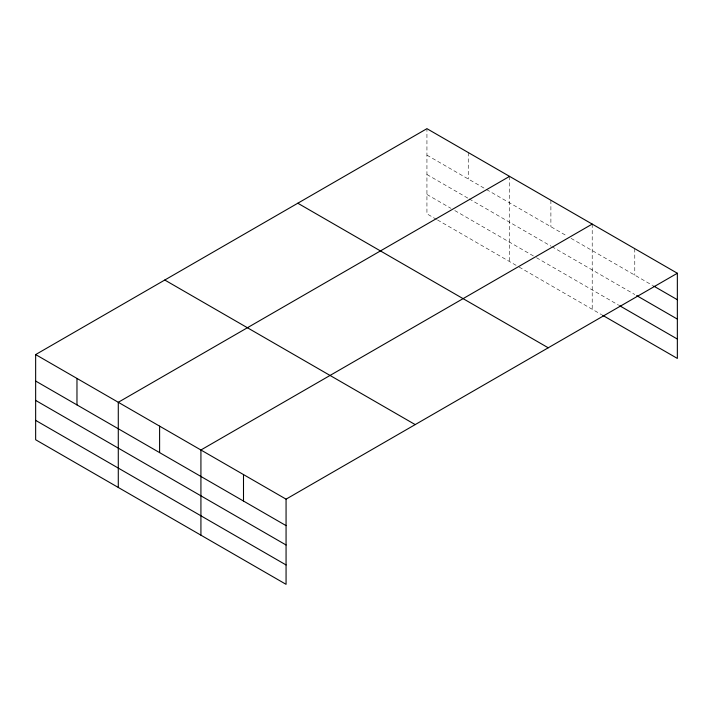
<?xml version="1.0" encoding="UTF-8"?>
<svg xmlns="http://www.w3.org/2000/svg" width="713" height="713" viewBox="0 0 713 713"><rect width="100%" height="100%" fill="white"/><g stroke="black" fill="none" stroke-linecap="round" stroke-linejoin="round"><path stroke-width="0.53" stroke-dasharray="3.56 2.67" d="M426.935 155.14L485.544 188.981M486.507 189.533L567.227 236.137M571.068 238.356L652.751 285.512M426.935 174.516L468.254 198.366M469.207 198.918L550.891 246.074M551.853 246.636L634.775 294.514M426.935 194.471L450.955 208.339M454.796 210.558L535.516 257.161M536.479 257.714L618.697 305.191M436.543 219.399L426.935 213.847L426.935 128.67M437.506 219.952L518.217 266.555M519.18 267.108L601.665 314.727M634.775 248.668L634.775 275.138M592.209 224.096L592.209 309.273M550.891 200.237L550.891 226.707M509.572 176.378L509.572 261.555M468.254 152.529L468.254 178.99"/><path stroke-width="1.07" d="M35.65 354.575L286.065 499.153L286.065 584.33L35.65 439.752L35.65 354.575L426.935 128.67L677.35 273.248L677.35 358.425L602.61 315.28M509.572 176.378L118.287 402.284L118.287 487.46M592.209 224.096L200.923 449.992L200.923 535.169M286.065 499.153L677.35 273.248M653.696 286.065L677.35 299.718M636.673 295.601L677.35 319.094M619.642 305.734L677.35 339.049M297.811 203.223L548.226 347.792M164.774 280.031L415.189 424.6M35.65 381.045L286.065 525.624M35.65 400.412L286.065 544.99M35.65 420.376L286.065 564.954M243.498 474.573L243.498 501.043M159.605 426.142L159.605 452.612M76.968 378.434L76.968 404.895"/></g></svg>
